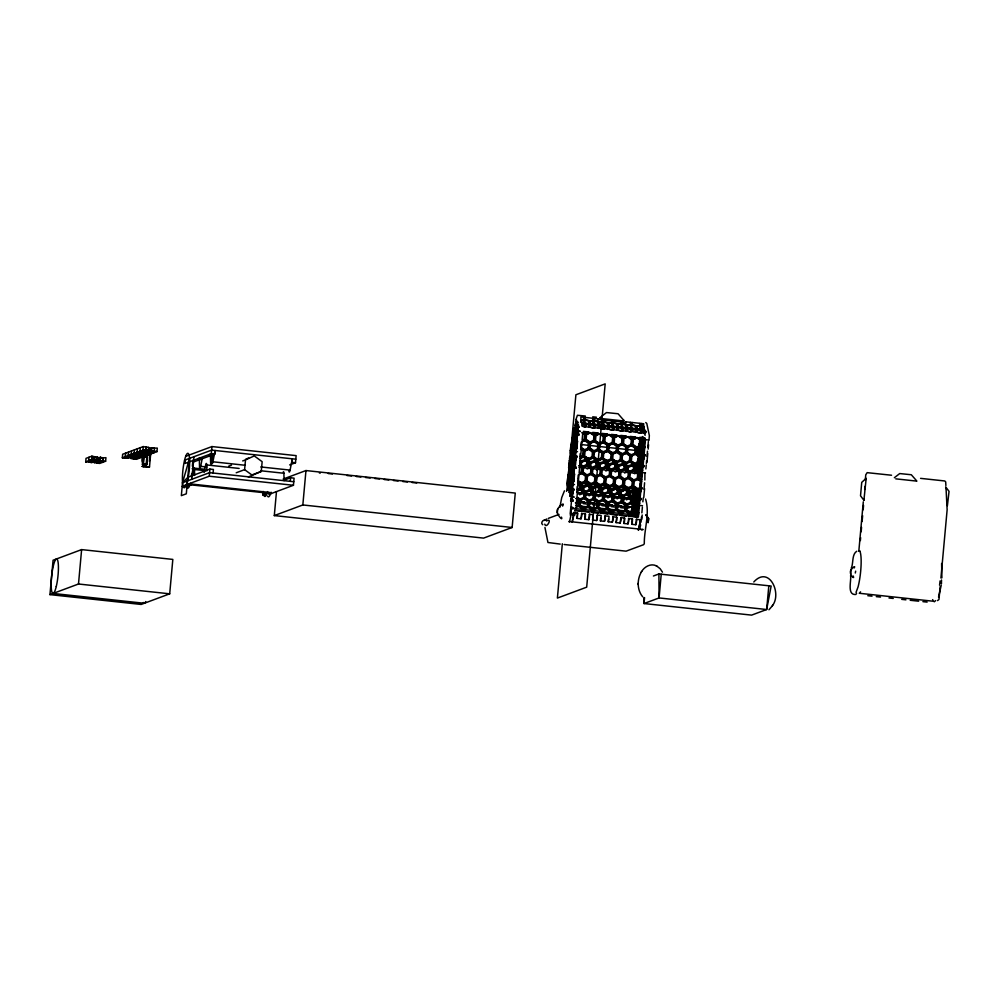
<?xml version="1.0" encoding="UTF-8"?>
<svg xmlns="http://www.w3.org/2000/svg" width="999" height="999" viewBox="0 0 999 999"><rect width="100%" height="100%" fill="white"/><g stroke="black" fill="none" stroke-linecap="round" stroke-linejoin="round"><path stroke-width="1.5" d="M623.276 420.691L623.688 420.192L623.239 420.891L601.098 418.519L600.287 417.607M642.669 596.79C636.975 589.984 636.975 579.62 641.271 572.115M141.321 451.011L142.47 452.31L143.656 451.173M138.661 452.06L139.61 453.146L140.522 452.048M141.496 451.148L142.258 452.072L143.282 451.548M146.428 450.099L145.492 451.548L140.01 451.223L140.335 447.664M573.913 429.932C574.013 436.238 575.824 423.713 574.05 428.796M92.295 460.851L90.747 461.825L90.135 460.039M95.804 461.126C94.605 464.185 91.995 459.39 95.405 460.039M98.751 460.039L97.028 461.014L96.853 459.028M146.603 450.074L145.504 451.211L144.256 450.012M544.755 524.163C546.403 529.607 552.909 516.995 546.49 520.991M863.835 498.688L863.885 500.274L860.526 495.791L861.737 482.355L866.17 478.346L863.91 500.274M945.753 488.499L945.716 486.925L949.05 491.396L947.402 505.656M136.651 455.981A2.535 2.485 69.6 0 1 136.151 457.455L139.323 458.216L139.535 455.844M142.532 453.971A2.535 2.485 69.6 0 1 142.033 455.257L145.205 456.031L145.417 453.658M151.311 451.461L151.099 453.833L147.952 453.096A2.535 2.485 69.6 0 0 148.364 452.135M49.95 594.63L53.084 560.227L81.618 549.6L172.827 559.415L169.693 593.818L141.159 604.445L49.95 594.63L78.496 584.003L169.693 593.818M85.702 461.913L86.026 458.354L91.92 456.156L95.08 456.818A2.535 2.485 69.6 0 0 94.78 459.602L91.596 459.715L85.702 461.913L88.899 461.8A2.535 2.485 69.6 0 1 88.699 460.077M88.973 457.255L88.649 460.814L94.131 461.126L96.965 460.077A1.548 1.523 69.6 0 0 97.24 457.005L92.857 457.205M78.496 584.003L81.618 549.6M91.596 459.715L91.92 456.156M94.618 462.262L90.959 462.475L93.906 461.376L97.415 461.75A1.798 1.761 69.6 0 0 99.338 460.002M97.24 457.005L96.965 460.077L94.468 460.052L88.611 462.225M97.465 461.163L94.468 462.849A1.798 1.761 69.6 0 0 96.391 461.101M102.897 459.952L102.672 462.325L99.513 461.625A2.535 2.485 69.6 0 0 100.062 460.064M105.619 461.226L102.722 460.914L96.766 463.086L99.738 463.424L105.619 461.226L105.944 457.667L101.074 458.091M122.34 457.804L122.665 454.245L143.282 446.578L146.428 447.302A2.535 2.485 69.6 0 0 146.154 450.012L142.957 450.137L122.34 457.804C127.46 459.49 131.968 455.282 137 456.555A1.798 1.761 69.6 0 0 138.911 454.97M125.612 453.146L125.287 456.705L130.657 457.067A1.548 1.523 69.6 0 0 132.08 456.068M128.559 452.06L128.234 455.619C133.329 457.23 137.874 453.134 142.894 454.37A1.798 1.761 69.6 0 0 144.743 453.096M130.657 457.067L131.506 455.931M131.493 450.961L131.181 454.52L136.551 454.882A1.548 1.523 69.6 0 0 137.924 454.008M134.603 454.07L133.716 455.931A1.548 1.523 69.6 0 0 135.19 454.008M133.254 456.118L133.878 457.417L131.044 458.466A1.548 1.523 69.6 0 1 129.808 457.055M134.44 449.862L134.116 453.421C139.236 455.107 143.744 450.899 148.776 452.172A1.798 1.761 69.6 0 0 150.674 450.736M133.054 456.056L134.053 457.654L130.544 457.28M136.551 454.882L137.4 453.733M131.044 458.466L136.376 459.315L136.588 456.943M137.387 448.763L137.063 452.322L142.432 452.684A1.548 1.523 69.6 0 0 143.956 451.161M136.364 454.345L136.938 456.281L142.258 457.13L142.482 454.757M136.226 454.046L137 456.555L134.053 457.654A1.798 1.761 69.6 0 0 135.976 456.068M139.66 453.134L139.61 453.733A1.548 1.523 69.6 0 0 141.121 452.085M139.336 453.071L139.947 455.457L142.894 454.37L142.295 452.072M143.282 446.578L142.957 450.137A2.535 2.485 69.6 0 0 143.207 451.111L142.982 451.536M144.905 456.381L143.968 456.406L147.515 456.855L146.878 463.973C141.109 467.17 139.81 454.67 145.991 457.043M142.682 463.848L143.057 456.705M142.382 463.961L143.369 463.598L144.468 456.356M145.092 454.12A2.535 2.485 69.6 0 0 145.567 453.009L145.454 450.949M147.115 451.148L145.829 453.271L142.32 452.897M146.191 464.223L146.716 458.529M146.329 466.633L147.115 457.942M147.402 454.77L147.24 456.555L143.119 456.243L145.592 456.855M146.154 446.915L148.601 447.415L148.327 450.487L145.492 451.548A1.548 1.523 69.6 0 0 147.015 450.025M148.152 454.932L148.364 452.559M148.114 450.037L148.776 452.172L145.829 453.271A1.798 1.761 69.6 0 0 147.69 451.011M149.35 461.301L149.75 456.855M149.488 466.983L142.158 466.421L149.488 466.983L150.562 455.119L145.042 454.133L142.07 455.257M156.98 451.635L157.305 448.089L154.083 448.089A2.535 2.485 69.6 0 1 153.871 450.849L156.98 451.635L136.376 459.315M185.389 459.89L185.065 463.449L211.313 453.683L214.822 454.058L215.135 450.499L212.912 461.788A3.584 0.649 -83.9 0 1 211.751 462.225A3.584 0.649 -83.9 0 1 210.614 462.649L210.402 453.758M191.408 476.748L191.683 473.751M192.357 466.233L192.907 460.227M191.895 479.245L193.943 456.705M193.269 475.399L193.931 468.106L204.733 469.268M184.54 486.55L182.205 486.301L209.253 476.223L209.915 469.093L213.411 469.468L213.087 473.026M211.313 453.683L211.95 446.565L296.141 455.631L295.492 462.749L289.66 464.91M252.497 475.424L244.605 469.655L245.504 459.902L254.27 455.919L262.15 461.688L261.263 471.441L248.301 476.985M265.222 495.229L262.874 494.98L263.199 491.421M283.142 479.058L305.969 470.554L515.272 493.081L512.137 527.484L483.591 538.111L274.3 515.584L276.473 491.658M290.259 481.331L290.584 477.772L294.093 478.159L293.444 485.277L268.868 494.43M274.3 515.584L302.834 504.957L305.969 470.554M566.508 491.371L567.832 483.566L572.927 484.09M567.869 476.411L567.157 484.253L567.869 476.411L570.953 476.885M567.994 474.937L569.318 467.132L569.455 473.951L568.456 476.623L567.994 474.937L570.491 475.212M575.911 451.223L570.816 450.686L569.492 458.504L569.954 460.177L572.452 460.452M562.337 543.756L557.392 598.076L586.688 587.162L605.182 383.878L575.899 394.78L571.515 442.894M569.73 461.326L568.643 467.819L569.368 459.965L569.73 461.326L572.227 461.6M570.804 449.637L571.053 444.243L570.142 451.373L570.804 449.637L573.538 449.812M568.618 484.503L568.044 482.417L569.48 475.012L569.617 481.83L568.618 484.503L571.116 484.765M570.978 458.578L569.542 465.984L570.117 468.069L571.54 460.651L570.978 458.578L576.073 459.103M567.969 490.397L567.832 483.566M569.954 460.177L571.391 452.772L570.816 450.686M573.95 444.018L571.453 443.743L572.827 436.138L575.324 436.413M568.206 490.297L569.642 482.892L570.204 484.977L568.781 492.382M571.765 459.503L572.764 456.843L572.627 450.012L571.203 457.43L571.765 459.503L574.263 459.777M572.689 440.984L574.125 433.578L574.7 435.664L573.264 443.069L572.689 440.984L575.187 441.258M571.615 451.623L573.039 444.218L572.477 442.132L571.041 449.55L571.615 451.623L574.1 451.898M574.163 431.968L573.101 435.189L573.901 431.281M569.867 481.743L571.291 474.338L571.428 481.156L570.429 483.828L569.867 481.743L572.352 482.017M571.928 467.382L573.364 459.977L572.789 457.904L571.353 465.309L571.928 467.382L574.425 467.657M571.703 468.531L570.267 475.949L569.705 473.863L571.141 466.458L571.703 468.531L574.437 468.718M575.936 422.003L575.149 425.599L575.936 422.003L578.433 422.277M573.014 456.755L574.437 449.338L574.575 456.168L573.576 458.828L573.014 456.755L575.511 457.018M570.042 496.416L569.792 490.771L572.29 491.046M574.425 448.289L574.288 441.458L572.852 448.876L573.426 450.949L574.425 448.289L576.923 448.551M577.41 434.777L574.912 434.515L575.923 431.843L575.786 425.025L578.271 425.287M570.292 496.316L571.615 490.097L574.1 490.372M571.678 481.068L573.101 473.663L573.676 475.736L572.24 483.154L571.678 481.068L574.163 481.343M574.662 448.201L576.098 440.784L576.66 442.869L575.237 450.274L574.662 448.201L577.16 448.464M576.735 433.841L578.059 427.56L577.459 424.712L576.161 431.755L576.735 433.841L579.22 434.103M570.591 491.708L572.015 484.303L571.453 482.217L570.017 489.622L570.591 491.708L573.076 491.97M572.951 465.784L573.089 472.602L572.09 475.274L571.952 468.444L572.951 465.784L575.436 466.046M575.936 432.904L576.51 434.99L575.074 442.395L574.937 435.564L575.936 432.904L578.433 433.179M573.763 467.769L573.901 474.6L574.762 465.109L573.763 467.769L576.248 468.032M574.825 456.081L576.261 448.663L575.387 458.154L574.825 456.081L577.322 456.343M570.254 513.361L570.679 508.616L573.426 508.791M570.866 514.635L571.578 506.78L570.866 514.635L574.612 515.034L574.887 511.963M571.99 496.828L573.076 490.347L572.365 498.189L571.99 496.828L574.487 497.102M577.971 431.081L578.221 428.334L578.346 432.442L577.971 431.081L580.469 431.356M572.19 522.14A23.914 4.346 -83.9 0 1 573.776 515.796L573.863 512.487L572.24 521.803M580.881 511.051L575.024 510.427L575.262 507.854M576.947 489.285L577.21 486.451M577.872 479.22L578.246 474.975M578.958 467.232L641.633 473.976L641.058 480.257L641.783 479.995L642.494 472.14L641.77 472.415L645.504 472.864M579.095 465.721L582.33 467.232L581.905 471.978L579.108 473.239L579.82 465.397M579.944 456.406L580.194 453.583M580.856 446.341L581.243 442.107M575.749 510.152L575.986 507.579L579.432 506.018L583.266 508.828L583.079 510.939L575.024 510.427M576.835 498.276L576.123 506.118L578.908 504.845L579.345 500.112L576.111 498.538L579.345 500.112M578.458 480.369L578.983 474.712L582.429 473.139L586.263 475.949L585.826 480.694L580.831 482.904L577.734 480.631L581.568 482.629L580.831 482.904M582.33 466.471L587.325 464.26L587.762 459.515L583.916 456.705L580.469 458.279L579.957 463.923L583.054 466.196L580.269 464.96M581.318 448.963L580.606 456.805L579.882 457.08L583.391 455.544L583.828 450.799L580.594 449.225L583.828 450.799M583.828 450.025L584.552 449.762L581.455 447.49L581.967 441.833L585.414 440.272L589.248 443.081L588.823 447.827L583.828 450.025L581.768 448.514M582.817 432.517L582.105 440.372L584.89 439.098L585.327 434.353L582.092 432.792L585.327 434.353M579.895 467.033L580.332 462.287M581.143 467.157L581.58 462.412L580.856 462.687L585.851 460.477L589.685 463.286L589.248 468.032L587.112 469.006M576.898 518.381L577.597 512.887L577.509 516.208A23.926 4.346 -83.9 0 0 576.898 518.381L580.981 518.831A23.926 4.346 -83.9 0 1 581.605 516.645L581.755 513.324L580.981 518.831M578.608 500.374L578.184 505.119L578.908 504.845M579.095 465.671L581.605 467.507L581.168 472.252L581.905 471.978M583.104 451.061L582.667 455.806L583.391 455.544M584.602 434.627L584.165 439.373L584.89 439.098M580.407 488.411L580.831 483.666L578.334 481.83L577.609 489.685L576.885 489.947L580.407 488.411L579.682 488.686L580.107 483.941L580.831 483.666M579.432 505.257L579.87 500.511L584.865 498.301L588.698 501.111L588.261 505.856L583.266 508.066L580.394 505.956M580.931 488.823L585.489 491.358L580.931 488.823L581.256 485.264M582.429 472.377L582.854 467.644L587.125 465.696L591.683 468.244L591.258 472.989L586.263 475.187L583.391 473.089M583.928 455.944L588.486 458.479L583.928 455.944L584.253 452.385M585.414 439.51L585.851 434.765L590.122 432.829L594.68 435.364L594.243 440.109L589.248 442.32L586.376 440.209M581.655 488.548L582.092 483.803L586.351 481.868L590.184 484.677L589.76 489.423L584.765 491.633M587.849 465.434L583.578 467.37L583.154 472.115L586.987 474.925L586.263 475.187M584.652 455.669L585.077 450.924L589.348 448.988L593.181 451.798L592.744 456.543L587.762 458.753M590.846 432.555L586.575 434.49L586.138 439.235L589.984 442.045L589.248 442.32M582.03 487.712L581.605 492.457L582.33 492.182L582.754 487.437L578.196 484.902L582.754 487.437M582.854 492.594L583.291 487.849M583.578 492.32L584.015 487.574L588.274 485.639L592.12 488.449L591.683 493.194L587.412 495.129L580.207 489.847L584.765 492.395L584.328 497.14L579.345 499.338L577.272 497.827M582.355 511.213L582.542 509.103L578.708 506.293L579.432 506.018M579.408 474.463L581.705 473.414L585.539 476.223L585.102 480.969L585.826 480.694M582.392 441.583L584.69 440.547L588.523 443.344L588.099 448.089L588.823 447.827M583.603 511.351L583.791 509.228L588.786 507.03L592.619 509.84L592.432 511.95L583.603 511.351L589.01 511.925M588.698 500.349L584.865 497.539L585.289 492.794M586.463 479.92L586.788 476.361L591.783 474.15L595.616 476.96L595.179 481.705L590.197 483.916L587.312 481.805M591.683 467.47L587.849 464.66L588.286 459.927M589.46 447.04L589.785 443.481L594.767 441.283L598.601 444.08L598.176 448.826L593.181 451.036L590.309 448.926M584.328 511.076L584.527 508.966L583.791 509.228M585.589 497.265L586.013 492.519L590.284 490.584L594.118 493.394L593.681 498.139L589.422 500.074L584.865 497.539M588.573 464.398L589.01 459.652L593.281 457.717L597.115 460.527L596.678 465.272L592.407 467.207L587.849 464.66M594.767 441.283L590.509 443.219L590.072 447.964L593.906 450.761L593.181 451.036M585.851 460.477L585.127 460.751L588.96 463.561L588.523 468.306L589.248 468.032M584.727 519.23L585.439 513.723L585.352 517.045A23.926 4.346 -83.9 0 0 584.727 519.23L588.823 519.667A23.926 4.346 -83.9 0 1 589.435 517.494L589.585 514.173L588.823 519.667M589.772 468.444L590.209 463.698L595.204 461.488L599.038 464.298L598.601 469.043L596.465 470.005M590.496 468.169L590.933 463.424L590.209 463.698M584.865 498.301L584.128 498.576L587.974 501.386L587.537 506.131L588.261 505.856M590.958 468.519L590.534 473.251L591.258 472.989M585.426 450.711L588.623 449.263L592.457 452.072L592.02 456.818L592.744 456.543M590.122 432.829L593.955 435.639L593.518 440.384L594.243 440.109M588.786 506.268L589.223 501.523L594.218 499.313L598.051 502.122L597.614 506.868L592.619 509.065L588.786 506.268L593.344 508.803L592.619 509.065M590.496 487.45L590.721 485.077L595.704 482.879L599.537 485.676L599.113 490.422L594.118 492.632L590.284 489.822M591.783 473.389L592.207 468.656L597.202 466.433L601.036 469.243L600.611 473.988L595.616 476.198L591.783 473.389L596.341 475.924M593.493 454.582L593.706 452.21L598.701 450L602.534 452.809L602.097 457.554L597.115 459.765L593.281 456.955M594.767 440.509L595.204 435.764L599.475 433.828L604.033 436.376L603.596 441.121L599.338 443.057L594.767 440.509L598.613 443.319M589.51 505.993L589.947 501.248L589.223 501.523M592.507 473.114L592.944 468.369L597.202 466.433M598.701 450L594.43 451.935L594.005 456.68L597.839 459.49L597.115 459.765M595.504 440.247L595.928 435.502L600.199 433.566M588.274 485.639L587.549 485.914L591.383 488.723L590.958 493.469L591.683 493.194M592.432 491.221L592.644 488.848L597.639 486.65L601.473 489.46L601.036 494.205L596.765 496.141L594.455 494.443M593.044 492.145L593.369 488.586L592.644 488.848M591.708 512.225L591.895 510.102L588.061 507.292L588.786 507.03M590.284 490.584L589.56 490.859L593.394 493.668L592.956 498.414L593.681 498.139M591.783 474.15L591.058 474.425L594.892 477.235L594.455 481.98L595.179 481.705M594.043 441.546L597.877 444.355L597.452 449.1L598.176 448.826M592.956 512.35L593.156 510.239L598.139 508.029L601.972 510.839L601.785 512.962L592.956 512.35L598.364 512.937M594.43 496.178L594.642 493.806L599.637 491.595L603.471 494.405L603.046 499.15L598.051 501.361L595.179 499.25M595.716 482.105L596.141 477.36L601.136 475.162L604.969 477.972L604.532 482.717L599.55 484.915L595.716 482.105L600.274 484.652L599.55 484.915M597.427 463.299L597.639 460.926L602.634 458.716L606.468 461.526L606.031 466.271L601.036 468.481L598.164 466.371M598.701 449.238L599.138 444.493L603.396 442.557L607.954 445.092L607.529 449.837L602.534 452.048L598.701 449.238L603.259 451.773L602.534 452.048M592.557 520.067L593.269 514.572L593.181 517.894A23.926 4.346 -83.9 0 0 592.557 520.067L596.653 520.516A23.926 4.346 -83.9 0 1 597.277 518.331L597.414 515.022L596.653 520.516M593.681 512.087L593.881 509.965L593.156 510.239M596.44 481.843L596.865 477.097L596.141 477.36M602.634 458.716L598.364 460.664L597.926 465.409L601.76 468.206L601.036 468.481M599.425 448.963L599.862 444.218L604.12 442.282M599.962 467.994L600.287 464.435L599.562 464.697L604.557 462.5L605.431 463.136L579.882 460.389L581.056 461.251L585.314 459.315M594.218 499.313L593.493 499.575L597.327 502.385L596.89 507.13L597.614 506.868M596.478 466.708L600.312 469.518L599.887 474.263L600.611 473.988M597.976 450.274L601.81 453.084L601.373 457.829L602.097 457.554M599.475 433.828L603.309 436.638L602.872 441.383L603.596 441.121M599.637 490.834L600.074 486.088L605.057 483.878L608.903 486.688L608.466 491.433L603.471 493.643L599.637 490.834L604.195 493.369L603.471 493.643M602.634 457.954L603.059 453.209L607.33 451.273L611.888 453.821L611.463 458.566L606.468 460.764L602.634 457.954L607.192 460.502L606.468 460.764M598.863 507.005L599.3 502.26L598.576 502.522L603.571 500.324L607.404 503.121L606.967 507.867L601.972 510.077L598.139 507.267L602.709 509.802L601.972 510.077M600.362 490.559L600.799 485.814L600.074 486.088M601.86 474.125L602.297 469.38L601.573 469.655L606.555 467.445L610.389 470.254L609.964 475L604.969 477.21L601.136 474.4L605.694 476.935L604.969 477.21M603.359 457.692L603.783 452.947L608.054 451.011M604.857 441.246L605.282 436.501L609.552 434.565L613.386 437.375L612.949 442.12L607.966 444.33L604.133 441.521L608.691 444.056L607.966 444.33M597.639 486.65L596.903 486.913L600.749 489.722L600.312 494.468L601.036 494.205M602.397 493.144L602.722 489.585L601.997 489.86L606.992 487.649L610.826 490.459L610.389 495.204L606.118 497.14L603.808 495.454L613.161 496.453L608.266 492.869L608.99 492.607L612.824 495.417L612.399 500.162L607.404 502.36L603.571 499.55L603.995 494.805L608.99 492.607M604.482 521.353L605.194 515.859L605.107 519.18A23.926 4.346 -83.9 0 0 604.482 521.353L600.399 520.916L600.636 518.206M601.061 513.224L601.248 511.113L597.414 508.304L598.139 508.029M599.637 491.595L598.913 491.87L602.747 494.68L602.31 499.425L603.046 499.15M601.136 475.162L600.411 475.424L604.245 478.234L603.808 482.979L604.532 482.717M603.396 442.557L607.23 445.367L606.805 450.112L607.529 449.837M602.484 511.525L607.492 509.04L611.326 511.85L611.138 513.961L603.034 513.086L603.234 510.976L602.509 511.251M605.069 483.116L605.494 478.371L610.489 476.161L614.323 478.971L613.886 483.716L608.903 485.926L605.069 483.116L609.627 485.651L608.903 485.926M606.555 466.683L606.992 461.938L611.263 460.002L615.821 462.537L615.384 467.282L610.401 469.493L606.555 466.683L611.126 469.218L610.401 469.493M608.054 450.237L612.612 452.784L608.054 450.237L608.279 447.864M608.129 502.097L604.295 499.288L604.72 494.542L603.995 494.805M605.794 482.842L606.218 478.096L605.494 478.371M607.28 466.408L607.717 461.663L611.987 459.727M608.778 449.975L609.215 445.229L613.473 443.294L617.32 446.103L616.883 450.849L611.888 453.047M604.557 462.5L603.833 462.762L607.667 465.571L607.23 470.317L607.954 470.054L608.391 465.309L606.418 463.861M603.571 500.324L602.847 500.586L606.68 503.396L606.243 508.141L606.967 507.867M606.555 467.445L605.831 467.719L609.665 470.517L609.24 475.262L609.964 475M607.33 451.273L611.163 454.083L610.739 458.828L611.463 458.566M605.282 436.501L604.557 436.775L608.828 434.84L612.662 437.649L612.225 442.395L612.949 442.12M607.929 503.533L607.492 508.279L611.338 511.088L612.062 510.814L608.229 508.004L608.653 503.259L607.929 503.533L612.924 501.323L616.758 504.133L616.321 508.878L611.338 511.088M608.99 491.845L613.548 494.38L608.99 491.845L609.215 489.473M610.489 475.399L610.926 470.666L615.908 468.456L619.742 471.253L619.318 475.999L614.323 478.209L610.489 475.399L615.047 477.947L614.323 478.209M611.987 458.966L616.545 461.501L611.987 458.966L612.2 456.593M613.486 442.532L613.91 437.787L618.181 435.851L622.739 438.386L622.302 443.131L617.32 445.342L613.486 442.532L618.044 445.067L617.32 445.342M609.715 491.57L610.152 486.825M611.213 475.137L611.65 470.392L610.926 470.654M612.712 458.691L613.136 453.946L617.407 452.01L621.241 454.82L620.816 459.565L615.821 461.775M614.21 442.257L614.635 437.512L618.905 435.576M606.992 487.649L606.268 487.924L610.102 490.734L609.665 495.479L610.389 495.204M612.325 522.202L613.036 516.695L612.936 520.017A23.926 4.346 -83.9 0 0 612.325 522.202L608.229 521.753L608.478 519.043M611.026 494.43L611.238 492.057M611.638 495.342L612.075 490.596L616.346 488.661L620.179 491.471L619.742 496.216L615.484 498.151M610.414 514.235L610.601 512.112L606.768 509.315L607.492 509.04M610.489 476.161L609.765 476.436L613.598 479.245L613.161 483.991L613.886 483.716M609.215 445.229L608.491 445.492L612.749 443.556L616.595 446.366L616.158 451.111L616.883 450.849M611.663 514.373L611.863 512.25L616.845 510.052L620.679 512.862L620.491 514.972L611.663 514.373L617.07 514.947M616.758 503.371L612.924 500.561L613.249 497.002M614.422 484.128L614.847 479.383L619.842 477.172L623.676 479.982L623.239 484.727L618.256 486.938L614.422 484.128L618.98 486.663L618.256 486.938M615.921 467.682L620.479 470.229L615.921 467.682L616.233 464.123M622.839 444.293L617.844 446.503L617.407 451.248L621.965 453.783L618.131 450.974L618.568 446.241L622.839 444.293L626.673 447.102L626.236 451.848L621.241 454.058M612.387 514.098L612.587 511.988L611.863 512.25M622.177 496.416L617.619 493.881L622.177 496.416L621.753 501.161L617.482 503.096L613.648 500.287L614.085 495.541M615.147 483.853L615.571 479.108L614.847 479.383M616.645 467.42L617.07 462.674L621.341 460.739L625.174 463.548L624.737 468.294L619.755 470.492M617.02 466.583L616.583 471.328L617.307 471.053L617.744 466.308L613.186 463.773L617.744 466.308M617.944 470.279L618.269 466.72M618.568 471.191L618.993 466.446L623.264 464.51L627.097 467.32L626.66 472.065L624.537 473.026M612.924 501.323L612.2 501.598L616.033 504.408L615.596 509.153L616.321 508.878M615.908 468.456L615.184 468.718L619.018 471.528L618.593 476.273L619.318 475.999M612.412 454.22L616.683 452.285L620.516 455.094L620.092 459.84L620.816 459.565M618.181 435.851L622.015 438.648L621.578 443.394L622.302 443.131M612.824 494.642L617.819 492.445L618.256 487.699L613.698 485.152L620.903 490.434L625.174 488.499L620.179 490.709L620.903 490.434M616.858 509.278L621.415 511.825L616.858 509.278L617.282 504.532M618.456 491.658L618.781 488.099L623.776 485.889L627.609 488.698L627.172 493.444L622.177 495.654L618.344 492.844M629.108 472.265L624.537 469.73L629.108 472.265L628.671 477.01L623.676 479.22L619.842 476.411L620.279 471.678M621.453 458.791L621.778 455.232L626.76 453.022L630.594 455.831L630.169 460.576L625.174 462.774L621.341 459.977M626.673 446.341L622.839 443.531L623.264 438.786M616.058 522.602L616.77 517.107L616.683 520.417A23.926 4.346 -83.9 0 0 616.058 522.602L620.154 523.039A23.926 4.346 -83.9 0 1 620.779 520.866L620.928 517.544L620.154 523.039M617.582 509.015L618.006 504.27L622.277 502.335L626.111 505.144L625.674 509.89L620.691 512.087M624.4 478.946L620.566 476.136L621.003 471.391L625.262 469.455M626.76 453.022L622.502 454.957L622.065 459.702L625.898 462.512L625.174 462.774M623.563 443.269L623.988 438.524L628.259 436.588L632.092 439.398L631.668 444.13L627.397 446.078L622.839 443.531M612.412 490.384L615.621 488.936L619.455 491.745L619.018 496.491L619.742 496.216M620.491 494.243L620.704 491.87L625.699 489.672L629.532 492.482L629.095 497.227L624.837 499.163L622.527 497.465M621.103 495.167L621.428 491.608L625.699 489.672M619.767 515.247L619.954 513.124L616.121 510.314L616.845 510.052M621.453 496.69L621.028 501.436L621.753 501.161M619.842 477.172L619.118 477.447L622.951 480.257L622.514 485.002L623.239 484.727M622.115 444.567L625.948 447.377L625.511 452.122L626.236 451.848M621.016 515.372L621.216 513.261L626.198 511.051L630.044 513.861L629.845 515.984L621.016 515.372L626.423 515.959M622.389 500.387L622.714 496.828L627.697 494.617L631.53 497.427L631.106 502.172L626.111 504.383L623.239 502.272M623.776 485.127L624.2 480.382L629.195 478.184L633.029 480.994L632.604 485.739L627.609 487.937L623.776 485.127L628.334 487.674L627.609 487.937M625.374 467.507L625.699 463.948L630.694 461.738L634.527 464.547L634.09 469.293L629.108 471.503L625.274 468.693M626.76 452.26L627.197 447.515L631.468 445.579L636.026 448.114L635.589 452.859L630.594 455.069L626.76 452.26L631.331 454.795L630.594 455.069M621.74 515.109L621.94 512.986L621.216 513.261M624.5 484.865L624.924 480.119L624.2 480.382M627.484 451.985L627.921 447.24L632.192 445.304M623.264 464.51L622.539 464.785L626.373 467.582L625.936 472.327L626.66 472.065M627.409 470.092L627.622 467.719L632.617 465.522L633.503 466.158L607.941 463.411M628.021 471.016L628.346 467.457L627.622 467.719M622.277 502.335L621.553 502.597L625.386 505.407L624.949 510.152L625.674 509.89M628.371 472.552L627.946 477.285L628.671 477.01M626.036 453.296L629.87 456.093L629.445 460.839L630.169 460.576M624.338 438.311L627.534 436.85L631.368 439.66L630.931 444.405L631.668 444.13M623.9 523.439L624.612 517.944L624.512 521.266A23.926 4.346 -83.9 0 0 623.9 523.439L627.984 523.888A23.926 4.346 -83.9 0 1 628.608 521.703L628.758 518.394L627.984 523.888M626.423 507.917L626.635 505.544L631.63 503.334L635.464 506.143L635.027 510.889L630.044 513.099L627.16 510.988M627.697 493.856L632.267 496.391L627.697 493.856L628.134 489.11L633.129 486.9L636.962 489.71L637 498.851L637.999 496.191L637.861 489.36M629.407 475.049L629.632 472.689L634.627 470.467L638.461 473.276L638.024 478.022L633.029 480.219L630.157 478.121M630.694 460.976L635.252 463.511L630.694 460.976L631.131 456.231L636.113 454.033L639.947 456.83L639.997 465.984L641.433 458.566L643.918 458.841M632.404 442.17L632.617 439.797L637.612 437.587L641.445 440.397L641.021 445.142L636.026 447.352L633.154 445.242M628.421 493.581L628.858 488.836L628.134 489.11M631.418 460.714L631.855 455.969L631.131 456.231M637.612 437.587L633.341 439.523L632.916 444.268L636.75 447.077L636.026 447.352M624.974 489.935L628.808 492.744L628.371 497.49L629.095 497.227M629.632 497.627L630.057 492.882L633.566 491.346L634.215 489.66M630.456 496.166L630.781 492.607L633.566 491.346M629.12 516.246L629.32 514.135L625.474 511.326L626.198 511.051M627.697 494.617L626.972 494.892L630.806 497.689L630.381 502.435L631.106 502.172M629.195 478.184L628.471 478.446L632.305 481.256L631.88 486.001L632.604 485.739M630.694 461.738L629.969 462.013L633.803 464.822L633.366 469.567L634.09 469.293M631.468 445.579L635.302 448.389L634.865 453.134L635.589 452.859M630.569 514.273L631.293 513.998L631.106 516.108L638.423 516.895L638.661 514.335L635.564 512.062L630.569 514.273L630.369 516.383L636.238 517.007M631.63 502.572L632.067 497.827L637.05 495.629L640.159 497.889L639.635 503.546L635.464 505.382L631.63 502.572L636.188 505.119M634.627 469.705L635.052 464.96L640.047 462.749L643.144 465.022L642.632 470.679L638.461 472.515L634.627 469.705L639.185 472.24M632.13 499.463L632.842 491.62M625.699 488.911L629.532 491.708L632.979 490.147L633.241 487.325M634.865 469.468L634.477 473.713L635.202 473.439L635.714 467.782L634.989 468.056M632.355 502.31L632.792 497.564L632.067 497.827M635.352 469.43L635.776 464.685L635.052 464.96M639.959 456.068L644.13 454.233L644.642 448.576L641.545 446.316L637.275 448.251L636.85 452.997L640.684 455.806L637.075 453.971M631.418 514.96L632.742 507.155L637.849 507.679M635.277 500.262L632.779 499.987L632.729 500.661L628.895 498.663M635.714 473.226L635.913 465.646L638.411 465.921M630.981 506.868L626.76 506.418L628.446 508.004L632.205 506.318L632.067 507.842L632.779 499.987M637.624 452.235L637.462 451.386L637.025 453.384M633.154 503.921L634.402 498.601L634.54 505.419L633.541 508.091L633.041 505.244L631.031 511.575L575.998 505.644M637.524 472.552L637.387 465.721L635.963 473.126L638.448 473.401M637.787 453.009L638.885 449.288L641.383 449.55M631.73 524.288L632.442 518.793L632.355 522.102A23.926 4.346 -83.9 0 0 631.73 524.288L635.826 524.725A23.926 4.346 -83.9 0 1 636.45 522.552L636.588 519.23L635.826 524.725M635.876 500.474L633.378 500.199L634.377 497.539L634.24 490.721L632.854 499.188L631.88 498.476L635.414 498.788M638.861 467.594L636.375 467.332L637.799 459.927L640.297 460.189M637.861 450.899L639.248 443.294L637.699 450.299L640.359 451.161M633.129 513.886L634.552 506.481M637.612 464.572L639.048 457.167L639.61 459.24L638.186 466.658L637.612 464.572L640.109 464.847M638.885 449.288L639.023 456.106L638.024 458.778M640.521 439.672C640.496 435.002 638.249 447.727 640.521 439.672L643.019 439.947M631.63 503.334L630.906 503.608L634.74 506.418L634.303 511.163L635.027 510.889M634.777 505.332L636.213 497.927L636.351 504.745L638.848 505.019M633.129 486.9L632.404 487.175L636.238 489.985L635.801 494.73L636.525 494.455L631.543 496.665M634.627 470.467L633.89 470.729L637.737 473.538L637.3 478.284L638.024 478.022M637.774 472.452L639.21 465.047L639.335 471.878M636.113 454.033L635.389 454.295L639.223 457.105L638.798 461.85L639.522 461.575L634.527 463.786M636.887 437.862L640.721 440.671L640.297 445.417L641.021 445.142M641.171 437.212L640.759 439.585L643.256 439.847M642.17 450.487L639.672 450.224L640.896 445.179M642.17 431.118L642.357 429.158L641.833 431.543M642.419 431.031L642.644 428.559M635.564 511.301L635.988 506.555L639.51 505.019L638.786 512.862L635.564 511.301L638.786 512.862M637.062 494.855L637.487 490.109L640.996 488.573L640.284 496.428L637.062 494.855L640.284 496.428M641.058 480.257L638.548 478.421L638.985 473.688L642.494 472.14M640.047 461.988L640.484 457.242L643.993 455.706L643.281 463.548L640.047 461.988L643.281 463.548M641.545 445.554L641.97 440.809L645.491 439.273L644.78 447.115L641.545 445.554L644.78 447.115M639.835 458.104L639.697 451.273L640.696 448.613L640.834 455.432L643.331 455.706M642.332 438.998L642.544 436.625M642.794 436.538L643.144 440.984L644.143 438.324M636.288 511.026L636.713 506.281L635.988 506.555M637.787 494.592L638.211 489.847L637.487 490.109M641.783 479.995L639.273 478.159L639.71 473.414L638.985 473.676M640.771 461.713L641.208 456.968L640.484 457.242M642.27 445.279L642.707 440.534L645.491 439.273M636.613 511.438L636.375 505.806M642.594 445.691L642.357 440.059M638.249 496.103L639.672 488.686L642.17 488.961M641.233 463.224L642.669 455.819L645.167 456.081M642.844 445.604L644.168 439.385L643.306 448.863L638.873 448.226M639.085 504.92L636.588 504.657L638.024 497.252L638.598 499.325L637.162 506.743M639.822 485.889L640.084 482.892M642.082 472.052L639.585 471.778L641.021 464.373L641.158 471.203L640.147 473.863M641.645 457.43L642.644 454.757L642.507 447.939L641.083 455.344L641.645 457.43L644.143 457.692M639.56 496.69L638.773 505.344L642.519 505.744M643.993 455.706C641.233 456.006 643.806 449.438 644.055 447.39M637.699 517.17L637.936 514.597L634.84 512.325L635.564 512.062M638.061 513.136L637.337 515.671M638.773 505.344L639.51 505.019M637.05 495.629L636.326 495.891L639.435 498.164L638.91 503.821L639.635 503.546M640.047 462.749L639.323 463.024L642.419 465.284L641.907 470.941L642.632 470.679M642.557 463.823L641.77 472.465M637.275 448.251L636.55 448.514L640.821 446.578L643.918 448.851L643.406 454.508L644.13 454.233M634.09 486.838L636.962 488.948L641.133 487.112L641.645 481.456L637.824 479.458L641.645 481.456M639.822 522.24L640.334 519.63L640.184 522.952A23.914 4.346 -83.9 0 0 638.398 530.319L639.71 523.513M641.021 522.177L641.495 516.945M641.87 512.862L642.382 507.217M642.869 501.823L643.231 497.902M644.018 489.31L644.605 482.767M644.867 479.995L644.917 472.652M645.866 468.943L646.228 465.022M646.353 463.561L646.615 460.726M647.002 456.431L647.477 451.198M647.851 447.115L648.363 441.458M641.783 519.38L642.182 514.997M643.781 497.427L644.58 488.648M646.977 462.287L647.777 453.509M648.176 449.113L648.576 444.73M648.975 440.334L649.35 435.601L646.79 423.476L645.741 422.527M644.555 597.614L644.018 603.546L751.598 615.122L766.658 609.515L771.153 586.038L658.903 573.963L653.421 575.998M661.238 574.213L659.078 597.939L644.018 603.546L643.98 597.552M768.818 585.789L766.658 609.515L659.078 597.939L658.903 573.963M850.574 575.599C851.61 580.219 846.565 595.529 856.018 594.467M859.789 551.136L858.84 550.961L863.298 501.798M865.334 479.458L865.771 474.8L867.169 472.652L891.545 475.237M864.672 489.448L864.959 486.376M860.364 540.584L860.639 537.662M861.163 531.805L861.563 527.41M862.1 521.553L862.636 515.696M863.161 509.84L863.561 505.457M860.576 591.87L859.265 593.269L933.628 601.273L932.604 599.625M940.146 586.55L938.973 599.45L937.549 600.611M940.921 578.021L947.139 509.74L946.078 488.998M941.907 577.834L941.607 563.473M138.386 452.01L139.523 453.396L140.709 452.072M93.057 461.026C94.043 463.923 95.529 460.452 95.117 459.078M865.546 479.882L865.871 478.471M135.09 456.019L133.978 456.83M135.365 456.131L134.103 457.055M132.542 454.021L133.641 455.594L134.778 454.058M135.452 453.009L136.226 454.433L137.7 453.733M559.815 507.442L561.725 497.602L564.447 490.821M851.235 568.231C853.571 563.686 851.635 554.358 856.767 551.236M941.245 585.202L938.536 597.202M623.089 421.016L623.613 420.092L618.069 413.748L606.48 412.562L599.937 417.694L600.349 418.344M192.208 475.586L193.319 469.942A3.584 0.649 -83.9 0 1 194.493 469.505L205.294 470.666M199.3 457.892L199.513 466.783A3.584 0.649 -83.9 0 0 200.687 466.346L202.347 457.879M204.158 472.44L205.557 465.384A3.584 0.649 -83.9 0 1 206.718 464.947L239.136 468.431M213.449 453.746L211.788 462.212L211.526 453.334M288.948 471.041A3.584 0.649 -83.9 0 0 290.085 470.104L292.307 458.803L291.983 462.362L295.492 462.749M93.856 459.041L94.056 460.027M581.006 422.028L580.869 416.97L583.978 417.307L583.691 422.54M581.106 422.49L581.568 420.292L584.64 419.68L588.935 421.316L589.447 423.701L585.651 424.463L582.167 423.151L581.568 420.292M581.868 426.073L582.33 423.876L584.652 424.762L585.064 426.698L582.879 426.461L582.33 423.876M583.279 420.604L583.978 417.307M581.893 423.376L583.94 422.977L584.64 419.68M584.765 419.642L585.227 417.445L593.331 418.319L593.044 423.551L590.509 424.063M584.19 426.948L584.652 424.762M585.227 417.445L584.939 422.677L589.248 424.313M585.189 426.66L585.651 424.463M585.439 427.085L585.901 424.887L589.697 424.138L594.005 425.761L594.417 427.709L586.313 426.835L585.901 424.887M588.935 421.316L588.249 424.6L583.94 422.977M588.748 426.998L589.947 421.016L593.743 420.267M589.735 423.638L590.197 421.453L593.993 420.691L598.289 422.315L598.801 424.712L595.004 425.474L590.696 423.838L590.197 421.453M589.01 427.422L589.697 424.138M590.696 423.838L590.009 427.135L592.882 428.221M592.632 421.603L593.331 418.319M590.771 424.488L593.294 423.976L593.993 420.691M593.543 427.959L594.005 425.761M599.862 425.062L602.397 424.563L602.822 419.992L601.373 419.83A3.784 1.811 11.9 0 1 598.314 418.868L594.58 418.456L594.293 423.688L598.601 425.324M594.542 427.659L595.004 425.474M594.792 428.096L595.254 425.899L599.05 425.137L603.359 426.773L603.771 428.721L595.666 427.847L595.254 425.899M597.652 422.152L598.351 418.856M598.289 422.315L597.602 425.611L593.294 423.976M598.101 427.997L599.3 422.028L603.096 421.266M599.088 424.65L599.55 422.452L603.346 421.69L607.654 423.326L608.154 425.724L604.358 426.473L600.049 424.85L599.55 422.452M598.364 428.434L599.05 425.137M600.049 424.85L599.363 428.134L602.235 429.22M602.36 422.177L602.822 419.992M600.124 425.499L602.647 424.987L603.346 421.69M603.608 422.315L604.07 420.117L612.175 420.991L611.75 425.562L609.228 426.073M602.897 428.958L603.359 426.773M607.954 426.323L603.658 424.7L604.07 420.117M603.896 428.671L604.358 426.473M604.145 429.095L604.607 426.91L608.403 426.148L612.712 427.772L613.124 429.72L605.019 428.846L604.607 426.91M607.654 423.326L606.955 426.623L602.647 424.987M607.467 429.008L608.653 423.039L612.449 422.277M607.717 429.433L608.403 426.148M608.441 425.661L608.903 423.464L612.699 422.702L617.007 424.338L617.507 426.723L613.711 427.485L609.402 425.849L608.903 423.464M609.402 425.849L608.716 429.145L611.588 430.232M611.713 423.189L612.175 420.991M609.477 426.498L612 425.999L612.699 422.702M612.961 423.326L613.423 421.128L621.528 422.003L621.103 426.573L618.581 427.085M612.25 429.97L612.712 427.772M617.307 427.335L613.011 425.699L613.423 421.128M613.249 429.682L613.711 427.485M613.498 430.107L613.96 427.909L617.757 427.147L622.065 428.783L622.477 430.731L614.373 429.857L613.96 427.909M616.545 426.523L617.007 424.338M616.82 430.02L618.006 424.038L621.803 423.289M617.07 430.444L617.757 427.147M617.794 426.66L618.256 424.475L622.052 423.713L626.361 425.337L626.173 431.019M618.256 424.475L618.069 430.144L620.941 431.243M621.066 424.188L621.528 422.003M618.831 427.51L621.366 426.998L622.052 423.713M621.603 430.981L622.065 428.783M626.061 421.84A3.634 1.736 11.9 0 1 623.813 422.227L622.777 422.14L622.365 426.71L626.66 428.334L627.36 425.05L631.156 424.288L630.744 422.34L626.061 421.84L625.362 425.124M622.602 430.681L623.064 428.496L626.86 427.734M622.852 431.118L623.314 428.921L627.11 428.159L631.418 429.795L631.83 431.73L623.726 430.869L623.314 428.921M626.361 425.337L625.661 428.633L621.366 426.998M626.423 431.456L627.11 428.159M635.526 432.03L635.714 426.348L631.405 424.712L627.609 425.474L627.422 431.156L630.294 432.242M630.282 424.538L630.744 422.34M631.156 424.288L630.456 427.584L627.934 428.084M628.184 428.509L630.719 428.009L631.405 424.712M631.53 424.675L631.992 422.477L640.097 423.351L639.822 428.583L637.287 429.095M630.956 431.98L631.418 429.795M631.992 422.477L631.718 427.709L634.59 428.808M635.252 428.546L635.714 426.348M636.013 429.345L636.713 426.061L640.509 425.299M635.776 432.455L636.475 429.17L640.771 430.794L641.183 432.742L633.079 431.868L632.667 429.92L636.475 429.17M636.5 428.671L636.962 426.486L640.759 425.724L644.243 427.048L644.243 433.641M636.962 426.486L636.775 432.167L639.647 433.254M639.635 425.549L640.097 423.351M637.537 429.52L640.072 429.021L640.759 425.724M640.883 425.686L641.346 423.489L643.543 423.726L643.393 429.607L641.071 428.721L641.346 423.489M640.309 432.992L640.771 430.794M641.308 432.704L641.77 430.507L644.842 429.895M641.57 433.129L642.032 430.931L644.942 430.344L645.079 435.402M642.844 427.01L643.543 423.726M646.216 431.418L643.718 431.156L644.243 427.048M575.824 419.842L577.422 415.284L585.327 416.021M572.827 436.138L571.453 443.743M97.115 460.976A2.535 2.485 69.6 0 1 96.616 462.624L96.766 463.086M544.405 520.442L546.728 518.968M633.441 503.958L632.916 498.588L633.378 500.199M138.312 455.032L137.05 455.969M132.817 454.07L133.854 455.319M135.639 453.059L135.714 453.771M147.827 450.012L148.926 451.585L150.062 450.049M562.612 506.106C565.921 500.499 556.58 507.779 557.167 511.088C556.418 513.973 563.374 522.227 561.513 517.145M895.753 478.846L916.333 481.068M138.112 455.069L137.038 455.694M854.207 567.956C856.53 564.085 849.35 569.83 850.424 572.514C850.299 575.349 854.907 580.157 853.296 576.036M637.175 517.519L637.861 515.334L575.199 508.591M141.209 454.108L139.548 454.72L139.123 453.022M635.839 466.408L638.586 457.917L637.749 449.787M640.696 476.773L641.633 473.976L641.171 472.252M99.151 460.027C98.327 462.425 95.941 458.179 98.889 459.028M941.52 579.969L941.433 583.728L941.158 582.917M96.578 462.724L99.55 461.563M136.151 457.517L139.323 456.805M93.032 459.028C92.27 461.488 96.016 460.327 93.406 460.539M129.633 455.02L130.245 456.58L131.806 455.931M142.008 452.01L143.032 453.783L144.093 452.06M144.917 451.011L145.979 452.684M575.786 425.025L574.825 427.572L577.322 427.847M576.573 425.961L577.31 424.001L576.423 419.817L576.573 425.961L579.07 426.223M577.097 457.492L574.6 457.217L573.164 464.635L573.738 466.708L576.236 466.983M573.738 466.708L575.174 459.303L574.6 457.217M640.546 440.734L639.11 448.139L639.672 450.224M643.98 449.812L641.495 449.55L642.494 446.878M636.038 488.986L635.027 491.645L634.465 489.572M640.309 481.743L641.121 479.595M633.865 514.76A6.481 1.174 -83.9 0 1 635.626 514.985L636.513 512.624L639.248 512.812M635.639 516.046L636.525 513.686L637.1 515.759M641.445 529.957L643.181 529.482L568.818 521.478L569.505 521.99M140.909 454.108L139.91 454.645M91.321 461.313L90.297 461.888L89.51 461.051M935.651 600.611L934.215 601.81M129.845 455.02L130.719 456.468M147.952 453.096L147.977 453.047A2.535 2.485 69.6 0 0 148.414 452.11M772.639 605.357C781.942 593.081 769.03 565.222 753.795 581.967M641.62 571.553C644.442 566.67 650.786 563.149 656.243 565.784M768.955 609.777L772.289 605.918M564.098 544.505L626.086 551.161L643.593 544.692L644.293 543.706C644.105 528.995 650.099 513.523 645.554 499.038M641.208 572.24L641.695 571.428M772.215 606.043L772.714 605.232M894.342 477.734L899.724 473.563L911.313 474.75L916.895 481.118M858.815 550.948L859.527 550.674A22.29 4.046 -83.9 0 1 858.054 586.962L856.056 592.307L856.58 593.456M131.244 455.919L131.443 455.532A2.535 2.485 69.6 0 1 131.169 454.133M851.011 569.73L850.624 573.975M142.994 456.63L144.443 456.618M91.621 461.126L88.899 461.8M585.327 433.591L588.998 431.993L583.404 431.381L586.051 433.329L585.327 433.591L583.566 432.305M594.68 434.602L598.351 432.992L592.757 432.392L595.404 434.328L594.68 434.602L592.919 433.304M604.033 435.601L607.704 434.003L602.11 433.404L604.757 435.339L604.033 435.601L602.272 434.315M613.386 436.613L617.057 435.002L611.463 434.403L614.11 436.338L613.386 436.613L611.625 435.327M622.739 437.624L626.41 436.014L620.816 435.414L623.463 437.35L622.739 437.624L620.978 436.326M583.916 456.705L579.745 458.541L580.469 458.279M632.092 438.623L635.764 437.025L630.169 436.426L632.817 438.361L632.092 438.623L630.332 437.337M589.348 459.44L593.281 457.717M594.68 460.314L590.409 462.262L583.191 456.98M641.445 439.635L645.117 438.024L639.535 437.425L642.17 439.36L641.445 439.635L639.685 438.349M601.173 462.562L599.038 463.536L604.033 461.326M608.391 464.535L613.386 462.337M613.91 463.499L608.915 465.709L609.64 465.434L609.215 470.179L608.491 470.454M619.88 464.572L617.744 465.546L622.739 463.336M605.819 471.016L607.954 470.054M587.025 484.74L582.767 486.675L587.749 484.478M629.233 465.584L627.097 466.558L632.092 464.348M615.172 472.028L617.307 471.053M580.931 489.585L576.76 491.421L577.484 491.146L576.972 496.803L580.069 499.075L579.345 499.338M578.059 494.118L582.33 492.182M592.844 487.412L597.102 485.477L592.12 487.687L592.844 487.412L585.626 482.142M579.657 494.805L582.854 493.356L585.726 495.467M597.639 485.889L601.473 488.698L605.731 486.75M601.473 488.698L606.455 486.488M589.01 495.816L592.207 494.368L594.13 495.766M609.427 487.1L614.422 484.89M615.084 487.762L610.826 489.697L615.821 487.487M598.364 496.828L601.56 495.367L604.432 497.477M638.548 479.183L633.553 481.393L634.29 481.118L633.853 485.864L637.687 488.673L636.962 488.948M607.717 497.827L610.913 496.378L613.798 498.489M613.361 495.816L618.344 493.606M629.532 491.708L633.703 489.872L632.979 490.147M617.07 498.838L620.267 497.377L624.1 500.187M626.423 499.837L629.62 498.389M586.725 502.11L583.241 503.646L587.662 504.133M626.56 508.316L620.654 507.679L624.2 506.106L625.786 507.592M128.222 457.03L131.443 455.532M134.153 454.832L137.313 453.309A2.535 2.485 69.6 0 1 137.113 452.097M140.072 452.634L143.207 451.111M125.25 458.116L145.854 450.449L148.327 450.487A1.548 1.523 69.6 0 0 148.601 447.415M142.22 455.731L139.76 455.219L136.938 456.281A1.548 1.523 69.6 0 1 135.839 454.07M141.671 452.01A1.548 1.523 69.6 0 0 142.82 454.083L145.654 453.034L148.102 453.534M147.49 450.074A1.548 1.523 69.6 0 0 148.714 451.885L151.548 450.836L153.996 451.348M147.977 453.047L150.924 451.948A2.535 2.485 69.6 0 0 151.423 450.986A2.535 2.485 69.6 0 1 150.924 451.948L154.046 452.734M133.466 459.003L154.083 451.323M143.294 456.768C146.716 457.167 143.057 457.043 145.142 456.331M149.887 455.369L150.562 455.119M147.515 456.855L143.669 456.605M143.219 464.71L146.491 464.86L145.804 465.109M143.544 466.67L144.218 466.408C146.691 463.723 140.272 464.597 143.394 464.847M147.053 467.045L147.727 466.795M185.714 456.331L211.95 446.565M184.578 460.202L211.638 450.124L295.816 459.19M192.944 462.2L214.822 454.058M193.931 468.106L192.133 468.768L195.217 469.105M209.915 469.093L187.812 477.322L182.517 482.742L181.343 495.654L186.313 493.806L189.535 458.354L182.517 482.742L209.59 472.652L293.768 481.718M245.879 459.041L248.676 458.004M228.709 466.146L231.506 465.109M242.695 460.939L245.504 459.902M188.187 485.751L192.47 484.153L269.643 492.457L262.874 494.98M236.214 472.777L244.605 469.655M252.872 474.575L261.263 471.441M283.679 480.344L290.584 477.772M585.851 434.765L586.575 434.49M593.955 435.639L594.68 435.364M595.204 435.764L595.928 435.502M584.69 440.547L585.414 440.272M603.309 436.638L604.033 436.376M608.828 434.84L609.552 434.565M588.523 443.344L589.248 443.081M589.785 443.481L590.509 443.219M580.731 447.764L581.455 447.49M612.662 437.649L613.386 437.375M613.91 437.787L614.635 437.512M597.877 444.355L598.601 444.08M599.138 444.493L599.862 444.218M588.623 449.263L589.348 448.988M622.015 438.648L622.739 438.386M627.534 436.85L628.259 436.588M607.23 445.367L607.954 445.092M612.749 443.556L613.473 443.294M592.457 452.072L593.181 451.798M593.706 452.21L594.43 451.935M631.368 439.66L632.092 439.398M632.617 439.797L633.341 439.523M616.595 446.366L617.32 446.103M617.844 446.503L618.568 446.241M601.81 453.084L602.534 452.809M580.332 461.513L581.056 461.251M603.059 453.209L603.783 452.947M587.762 459.515L587.025 459.79L586.6 464.535L587.325 464.26M640.721 440.671L641.445 440.397M641.97 440.809L642.707 440.534M625.948 447.377L626.673 447.102M627.197 447.515L627.921 447.24M611.163 454.083L611.888 453.821M616.683 452.285L617.407 452.01M588.96 463.561L589.685 463.286M597.115 460.527L596.391 460.789L595.953 465.534L596.678 465.272M595.204 461.488L594.48 461.763L597.352 463.861M597.639 460.926L598.364 460.664M581.605 467.507L582.33 467.232M582.854 467.632L583.578 467.37M635.302 448.389L636.026 448.114M640.821 446.578L641.545 446.316M620.516 455.094L621.241 454.82M621.778 455.232L622.502 454.957M599.038 464.298L598.314 464.572L597.877 469.318L598.601 469.043M606.468 461.526L605.744 461.8L605.307 466.545L606.031 466.271M606.992 461.938L607.717 461.663M591.683 468.244L587.125 465.696M643.918 448.851L644.642 448.576M592.207 468.643L592.944 468.369M581.705 473.414L582.429 473.139M629.87 456.093L630.594 455.831M607.667 465.571L608.391 465.309M615.821 462.537L615.097 462.812L614.66 467.557L615.384 467.282M621.341 460.739L620.616 461.001L627.822 466.283M600.312 469.518L601.036 469.243M585.539 476.223L586.263 475.949M586.788 476.361L587.512 476.086L587.087 480.831L590.921 483.641L590.197 483.916M639.223 457.105L639.947 456.83M625.174 463.548L624.45 463.811L624.013 468.556L624.737 468.294M625.699 463.948L626.423 463.673L625.998 468.419L629.832 471.228L629.108 471.503M609.665 470.517L610.389 470.254M594.892 477.235L595.616 476.96M626.373 467.582L627.097 467.32M633.803 464.822L634.527 464.547M632.617 465.522L631.892 465.784L633.953 467.295M619.018 471.528L619.742 471.253M635.127 466.583L635.851 466.321M604.245 478.234L604.969 477.972M590.184 484.677L589.46 484.94L589.035 489.685L589.76 489.423M642.419 465.284L643.144 465.022M590.721 485.077L591.445 484.815L591.008 489.56L594.842 492.37L594.118 492.632M619.842 476.411L620.566 476.136M629.632 472.677L630.357 472.402L629.919 477.147L633.753 479.957L633.029 480.219M613.598 479.245L614.323 478.971M591.383 488.723L592.12 488.449M599.537 485.676L598.813 485.951L598.389 490.696L599.113 490.422M605.057 483.878L604.333 484.153L611.55 489.435M584.765 492.395L584.04 492.657L583.603 497.402L584.328 497.14M582.13 493.631L582.854 493.356M637.737 473.538L638.461 473.276M622.951 480.257L623.676 479.982M600.749 489.722L601.473 489.46M608.903 486.688L608.179 486.963L607.742 491.708L608.466 491.433M593.394 493.668L594.118 493.394M591.483 494.63L592.207 494.368M594.642 493.806L595.367 493.531L594.942 498.276L598.776 501.086L598.051 501.361M638.548 478.421L639.273 478.159M557.742 508.728L557.317 512.974M579.87 500.511L580.594 500.237L580.157 504.982L583.99 507.792L583.266 508.066M632.305 481.256L633.029 480.994M610.102 490.734L610.826 490.459M618.256 487.699L617.532 487.962L617.095 492.707L617.819 492.445M615.621 488.936L616.346 488.661M623.776 485.889L623.051 486.163L630.257 491.446M618.781 488.099L619.505 487.837L619.068 492.582L622.901 495.379L622.177 495.654M602.747 494.68L603.471 494.405M600.836 495.641L601.56 495.367M587.974 501.386L588.698 501.111M619.455 491.745L620.179 491.471M627.609 488.698L626.885 488.973L626.448 493.718L627.172 493.444M548.364 518.356L559.003 514.398M620.704 491.87L621.428 491.608M612.824 495.417L612.1 495.679L611.675 500.424L612.399 500.162M610.189 496.64L610.913 496.378M603.571 499.55L604.295 499.288M597.327 502.385L598.051 502.122M640.409 487.387L641.133 487.112M582.542 509.103L583.266 508.828M628.808 492.744L629.532 492.482M636.238 489.985L636.962 489.71M640.996 488.573L640.272 488.848L639.897 487.549L640.983 481.056L640.184 489.797L582.442 483.578M630.057 492.882L630.781 492.607M619.542 497.652L620.267 497.377M612.924 500.561L613.648 500.287M622.714 496.828L623.438 496.553L623.001 501.298L626.835 504.108L626.111 504.383M606.68 503.396L607.404 503.121M591.895 510.102L592.619 509.84M630.806 497.689L631.53 497.427M616.033 504.408L616.758 504.133M601.248 511.113L601.972 510.839M639.435 498.164L640.159 497.889M625.386 505.407L626.111 505.144M626.635 505.544L627.36 505.269L626.935 510.014L630.769 512.824L630.044 513.099M610.601 512.112L611.326 511.85M634.74 506.418L635.464 506.143L632.729 506.093M619.954 513.124L620.679 512.862M629.32 514.135L630.044 513.861M637.936 514.597L638.661 514.335M581.468 419.842L584.39 419.255M636.213 428.733L632.417 429.495L628.121 427.872M154.296 447.777L148.988 448.826L151.486 448.838M143.469 464.56L142.32 464.21L145.854 464.547L144.892 464.51M545.654 520.017C543.031 519.168 540.134 523.314 542.732 524.737M136.551 454.283L135.739 453.821M143.806 464.298L144.318 464.11M855.656 571.153L855.306 573.001M592.732 416.82L596.44 417.22M575.761 423.963L578.496 424.15M646.365 432.13L643.868 431.868L644.155 433.179M645.541 433.216L642.444 432.879L642.032 430.931M576.598 427.01L579.083 427.285M576.348 427.11L578.846 427.372M584.078 431.805L588.274 432.255M593.431 432.817L597.627 433.266M602.784 433.816L606.98 434.265M612.137 434.827L616.333 435.277M621.49 435.839L625.686 436.288M630.844 436.838L635.039 437.287M640.197 437.849L644.392 438.299M577.734 431.168L580.219 431.443M576.923 431.805L574.425 431.531L574.912 434.515M640.846 438.686L643.344 438.948M575.923 431.843L578.409 432.117M640.571 439.11L643.069 439.385M648.501 439.997L644.755 439.597L644.392 438.236M641.333 441.658L643.831 441.933M576.51 434.99L579.245 435.164M642.919 442.132L645.416 442.407M574.7 435.664L577.434 435.839M641.358 442.719L643.843 442.982M572.889 436.338L575.374 436.6M642.732 446.79L645.229 447.053M574.263 440.409L576.997 440.584M640.684 447.552L643.418 447.727M920.579 478.359L944.767 480.969L945.691 481.893L945.891 485.564M572.452 441.083L574.949 441.346M574.85 443.544L577.347 443.806M641.271 450.686L644.005 450.874M580.719 444.505L635.751 450.424M573.039 444.218L575.536 444.48M639.46 451.361L642.195 451.548M571.228 444.892L573.963 445.067M637.649 452.035L640.384 452.222M642.894 454.67L645.391 454.945M642.644 454.757L645.142 455.032M572.614 448.963L575.349 449.138M641.67 458.479L644.168 458.753M575.012 451.423L577.509 451.685M573.438 452.01L575.936 452.272M573.201 452.097L575.699 452.36M571.628 452.684L574.125 452.947M571.391 452.772L573.888 453.047M570.004 452.847L572.502 453.109M574.575 456.168L577.072 456.431M572.764 456.843L575.262 457.105M570.953 457.517L573.451 457.779M637.374 464.66L639.86 464.935M644.305 465.571L641.808 465.309L642.669 455.819M641.583 466.458L644.318 466.633M573.364 459.977L576.098 460.152M639.772 467.132L642.27 467.395M635.776 467.12L638.274 467.382M571.79 460.564L574.288 460.826M571.54 460.651L574.038 460.926M637.961 467.807L640.459 468.069M569.979 461.238L572.477 461.501M636.388 468.381L638.885 468.656M636.151 468.481L638.648 468.743M572.927 464.722L575.424 464.997M573.513 467.857L576.011 468.131M569.892 469.205L572.39 469.48M569.455 473.951L572.202 474.138M571.865 476.411L574.363 476.685M570.054 477.085L572.539 477.36M568.481 477.672L570.978 477.947M568.244 477.759L570.729 478.034M639.66 487.637L642.394 487.812M571.428 481.156L573.926 481.431M569.617 481.83L572.115 482.105M577.522 483.054L581.343 483.466M568.044 482.417L570.541 482.692M567.807 482.505L570.304 482.779M638.661 490.297L641.146 490.571M572.015 484.303L574.512 484.565M638.436 491.446L641.171 491.62M570.204 484.977L572.951 485.152M568.643 485.551L571.128 485.826M568.394 485.651L570.891 485.914M634.815 492.794L637.3 493.069M567.02 485.714L569.517 485.989M571.59 489.048L574.325 489.223M569.78 489.722L572.514 489.897M634.377 497.539L637.112 497.714M641.308 498.451L638.811 498.176L639.672 488.686M576.972 492.557L602.322 495.292M614.385 496.59L630.381 498.314M638.836 499.238L641.333 499.5M638.598 499.325L641.083 499.6M570.604 492.757L573.101 493.031M570.367 492.857L572.864 493.119M636.775 499.999L639.273 500.274M634.964 500.674L637.462 500.949M209.078 455.719L212.175 456.056M633.154 501.348L635.888 501.535M197.677 459.228L200.762 459.565M346.928 475.512L351.586 476.011M356.231 476.511L360.889 477.01M365.547 477.51L370.192 478.009M374.85 478.509L379.508 479.008M384.153 479.52L388.811 480.019M393.456 480.519L398.114 481.019M402.772 481.518L407.417 482.017M412.075 482.517L416.733 483.017M573.239 499.862L570.741 499.587L572.177 492.182L571.615 490.097M212.912 461.788L245.329 465.284M260.764 466.945L290.085 470.104M577.484 501.111L579.02 502.559M573.264 500.911L570.766 500.649L571.765 497.977L570.904 507.467L573.401 507.742M570.529 500.736L573.014 500.998M636.937 507.879L639.435 508.154M635.364 508.466L637.861 508.741M136.438 455.082L139.947 455.457A1.798 1.761 69.6 0 0 141.833 454.033M575.362 502.797L578.309 503.121M598.501 505.294L592.594 504.657L596.141 503.084L597.727 504.57M606.381 506.143L601.947 505.669L605.494 504.095L607.08 505.581M615.734 507.142L611.301 506.668L614.847 505.094L617.207 507.305M631.942 509.303L634.427 509.577M260.739 470.766L283.891 473.251L284.078 480.656M200.687 466.346L206.855 467.008M635.376 514.248L632.879 513.973L632.742 507.155M635.626 514.985L638.111 515.259M633.628 515.734L636.126 515.996M143.369 463.598L146.878 463.973M143.019 463.723L146.528 464.098M602.31 513.361L607.717 513.948M573.638 512.562L577.385 512.962M581.48 513.411L585.214 513.811M589.31 514.248L593.056 514.647M597.14 515.097L601.161 515.422L601.011 518.731A23.926 4.346 -83.9 0 0 600.399 520.916M604.982 515.934L608.99 516.258L608.853 519.58A23.926 4.346 -83.9 0 0 608.229 521.753M612.812 516.783L616.558 517.182M620.654 517.619L624.387 518.031M628.483 518.469L632.217 518.868M636.313 519.305L640.059 519.717M570.491 513.274L574.238 513.673L574.612 515.034M209.253 476.223L293.444 485.277M187.163 484.453L271.353 493.506M302.834 504.957L512.137 527.484M560.239 544.093L547.952 542.494L544.942 527.46M867.794 595.716L872.04 596.166M876.273 596.628L880.519 597.077M888.985 597.989L893.231 598.451M901.71 599.363L905.943 599.825M910.189 600.274L918.655 601.186M922.901 601.648L927.134 602.097M52.947 593.443L144.143 603.259M144.967 456.393L145.629 456.506M145.105 456.68L146.553 456.955M148.814 451.298L149.875 450.062M148.714 451.885L151.161 452.397M142.82 454.083L145.28 454.595M136.326 457.929L133.878 457.417A1.548 1.523 69.6 0 1 132.642 455.994M99.7 462L97.353 461.476A1.548 1.523 69.6 0 1 96.116 460.052M145.704 452.435L146.803 451.148M142.882 453.484L143.931 452.122M641.758 425.437L644.08 426.311M632.404 424.425L636.713 426.061M640.072 429.021L643.543 430.332M623.051 423.414L627.36 425.05M637.474 428.871L641.77 430.507M630.719 428.009L635.014 429.645M613.698 422.415L618.006 424.038M604.345 421.403L608.653 423.039M618.768 426.86L623.064 428.496M612 425.999L616.308 427.622M594.992 420.392L599.3 422.028M585.639 419.393L589.947 421.016M145.167 450.886L144.555 450.062M133.404 458.991L133.254 458.529A2.535 2.485 69.6 0 0 133.766 457.055M656.718 566.021L660.164 568.731L662.474 572.165M656.143 565.734L656.83 566.071M611.263 460.002L618.468 465.272M601.91 458.991L609.115 464.273M592.544 457.979L599.762 463.261M594.979 483.141L602.197 488.424M577.609 482.105L583.491 486.413M98.252 459.016L97.74 458.191A1.798 1.761 69.6 0 1 99.038 459.003M623.538 420.129L623.738 420.854M645.866 514.985L648.663 518.606L648.126 522.752L648.601 518.506L645.928 515.072M146.154 450.012L146.166 450.087A2.535 2.485 69.6 0 1 146.329 447.39M140.26 452.21L140.285 452.272A2.535 2.485 69.6 0 1 139.997 451.024M134.365 454.408L134.378 454.433A2.535 2.485 69.6 0 1 134.116 453.034M128.484 456.593L128.496 456.63A2.535 2.485 69.6 0 1 128.197 455.069M640.921 447.465L641.495 449.55M636.375 467.332L635.913 465.646M636.276 488.898L636.85 490.971M570.267 514.41L570.704 516.433A27.747 5.032 -83.9 0 0 569.655 521.303M612.737 424.413L613.011 425.699M603.384 423.414L603.658 424.7M206.718 464.947L206.868 470.879M194.493 469.505L194.63 475.424M638.236 583.304L638.236 584.515M145.754 601.56A17.345 3.147 -83.9 0 1 143.344 602.472M143.257 451.098A2.535 2.485 69.6 0 1 143.007 450.087M140.197 452.235A2.535 2.485 69.6 0 1 139.935 451.048M129.296 456.993A1.548 1.523 69.6 0 1 127.835 458.129M125.599 457.667A2.535 2.485 69.6 0 1 125.399 455.956M145.654 453.034A1.548 1.523 69.6 0 1 144.468 451.086M139.76 455.219A1.548 1.523 69.6 0 1 138.674 453.022M139.698 455.02A2.535 2.485 69.6 0 1 139.211 456.306M92.882 460.726A1.798 1.761 69.6 0 1 90.797 462.45A1.798 1.761 69.6 0 1 89.485 460.027M95.767 460.114A1.798 1.761 69.6 0 1 93.594 461.313A1.798 1.761 69.6 0 1 92.37 459.09M91.896 460.676A2.535 2.485 69.6 0 1 91.708 458.953M95.604 460.002A1.548 1.523 69.6 0 1 94.131 461.126M144.256 451.136A1.798 1.761 69.6 0 1 142.482 452.897A1.798 1.761 69.6 0 1 140.722 451.086M147.19 450.037A1.798 1.761 69.6 0 1 145.429 451.798A1.798 1.761 69.6 0 1 143.669 449.987M149.413 448.676A1.798 1.761 69.6 0 1 150.037 449.001M138.299 453.808A1.798 1.761 69.6 0 1 134.84 453.121M141.296 452.072A1.798 1.761 69.6 0 1 139.548 453.996A1.798 1.761 69.6 0 1 137.787 452.023M132.405 456.006A1.798 1.761 69.6 0 1 130.232 457.217A1.798 1.761 69.6 0 1 129.008 454.982M135.389 454.095A1.798 1.761 69.6 0 1 133.654 456.193A1.798 1.761 69.6 0 1 131.918 454.058M283.241 472.003A3.584 0.649 -83.9 0 1 283.891 473.251M271.079 492.195A17.345 3.147 -83.9 0 1 267.557 496.053M193.157 460.951A17.345 3.147 -83.9 0 1 192.033 475.974M190.459 483.304A17.345 3.147 -83.9 0 1 186.751 487.075M267.62 491.608A17.345 3.147 -83.9 0 1 263.261 492.045M639.81 528.858A27.747 5.032 -83.9 0 1 640.659 524.9M940.071 580.906A22.29 4.046 -83.9 0 1 939.547 585.202M319.368 473.002A11.963 1.061 5.2 0 1 320.342 473.014M328.221 473.551A11.963 1.061 5.2 0 1 332.405 474.038M573.151 430.07C573.888 432.48 573.688 425.075 573.151 430.07M102.46 460.564L97.353 461.476L97.627 458.404L100.462 457.355L102.747 457.779A2.535 2.485 69.6 0 1 102.51 460.439L102.46 460.564M100.462 457.355L100.175 460.427A1.548 1.523 69.6 0 1 100.462 457.355M151.823 447.764L151.548 450.836A1.548 1.523 69.6 0 1 151.823 447.764M572.265 484.203L572.402 491.033L573.264 481.543L572.265 484.203M576.748 434.89L576.885 441.72L577.747 432.23L576.748 434.89M573.913 475.649L573.863 481.755L574.575 473.913L573.913 475.649M575.412 459.215L575.349 465.322L576.073 457.467L575.412 459.215M576.91 442.782L576.848 448.876L577.559 441.034L576.91 442.782M635.052 492.707L635.189 499.525L636.188 496.865L636.051 490.034L635.052 492.707M637.187 507.792L637.325 514.622L638.186 505.132L637.187 507.792M143.332 464.023L144.88 464.185L143.344 464.023M584.215 501.835L581.668 502.959L579.994 501.386L584.215 501.835M593.568 502.847L591.021 503.971L589.348 502.385L593.568 502.847M602.921 503.846L600.387 504.982L598.701 503.396L602.921 503.846M612.275 504.857L609.74 505.981L608.054 504.408L612.275 504.857M621.628 505.869L619.093 506.993L617.407 505.407L621.628 505.869M56.281 586.438A17.345 3.147 -83.9 0 0 56.931 559.065A17.345 3.147 -83.9 0 0 51.186 583.104A17.345 3.147 -83.9 0 0 56.281 586.438M187.512 480.781A17.345 3.147 -83.9 0 0 188.162 453.409A17.345 3.147 -83.9 0 0 182.417 477.447A17.345 3.147 -83.9 0 0 187.512 480.781"/></g></svg>
